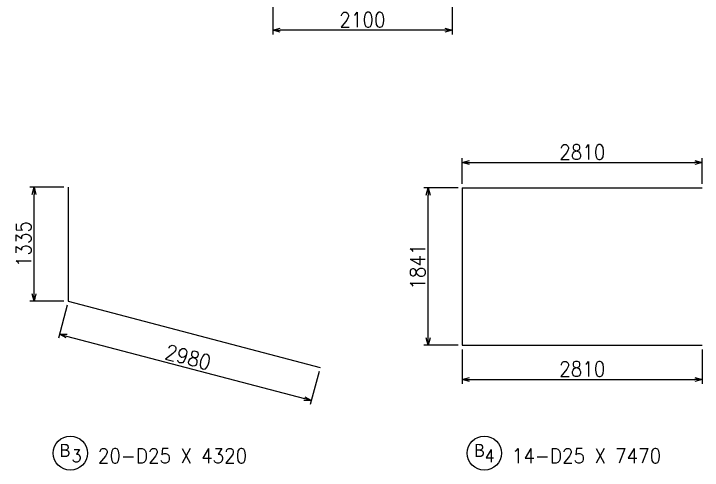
# Model space of a CAD drawing. Extents: x -24090 to 17960, y 77600 to 107300.
# Drawn here: x -3167 to 4894, y 91644 to 96987 of the extents above; entities that cross this region are included whole.
import ezdxf

# ---------------------------------------------------------------- set-up
doc = ezdxf.new("R2010")
doc.units = 0
doc.header["$LTSCALE"] = 300
doc.header["$MEASUREMENT"] = 0
doc.layers.get('0').update_dxf_attribs({"linetype": 'CONTINUOUS'})
doc.layers.get('DEFPOINTS').update_dxf_attribs({"linetype": 'CONTINUOUS'})
for name, color, linetype in [('-寸法', 1, 'CONTINUOUS'), ('鉄筋', 2, 'CONTINUOUS'), ('鉄筋材料', 3, 'CONTINUOUS')]:
    doc.layers.add(name, color=color, linetype=linetype)
doc.styles.add('romans', font='ROMANS.shx', dxfattribs={"width": 0.9, "bigfont": 'EXTFONT.shx'})
doc.styles.add('ｽﾀｲﾙ1', font='ROMANS.shx', dxfattribs={"bigfont": 'EXTFONT.shx'})
doc.dimstyles.new('ST-50', dxfattribs={"dimscale": 50, "dimtxt": 3.5, "dimasz": 1.7, "dimexe": 1, "dimexo": 1, "dimgap": 1, "dimtad": 0, "dimdec": 0, "dimzin": 0, "dimdsep": 46, "dimtxsty": 'romans', "dimblk": 'OPEN30', "dimcen": 1, "dimdle": 3, "dimclrd": 1, "dimclre": 1, "dimclrt": 3, "dimaunit": 1, "dimadec": 0, "dimazin": 0, "dimtfac": 1, "dimtdec": 0, "dimtix": 1, "dimtmove": 2, "dimatfit": 3, "dimldrblk": 'OPEN30', "dimfxl": 0, "dimtvp": 0.7, "dimtolj": 1, "dimtzin": 0, "dimarcsym": 0})

# ---------------------------------------------------------------- blocks, each defined once
blk = doc.blocks.new('_Open30')
at = {"color": 0, "lineweight": -2}
for p, q in [((-1, 0.268), (0, 0)), ((0, 0), (-1, -0.268)), ((0, 0), (-1, 0))]:
    blk.add_line(p, q, dxfattribs=at)
blk = doc.blocks.new('*D34')
at = {"layer": '-寸法', "color": 1, "linetype": 'Continuous', "lineweight": -2}
for p, q in [((-2580.1, 94958), (-2980.1, 94958)), ((-2930.1, 93708.2), (-2930.1, 94873)), ((-2580.1, 93623.2), (-2980.1, 93623.2))]:
    blk.add_line(p, q, dxfattribs=at)
at = {"layer": 'DEFPOINTS', "color": 0, "linetype": 'Continuous'}
for p in [(-2930.1, 94958), (-2530.1, 94958), (-2530.1, 93623.2)]:
    blk.add_point(p, dxfattribs=at)
at = {"layer": '-寸法', "color": 1, "linetype": 'Continuous', "lineweight": -2, "xscale": 85, "yscale": 85, "zscale": 85}
for p, rotation in [((-2930.1, 94958), 90), ((-2930.1, 93623.2), 270)]:
    blk.add_blockref('_Open30', p, dxfattribs=dict(at, rotation=rotation))
at = {"layer": '-寸法', "color": 3, "linetype": 'Continuous', "insert": (-3052.6, 94290.6), "char_height": 175, "attachment_point": 5, "rotation": 90, "style": 'romans'}
blk.add_mtext('\\A1;1335', dxfattribs=at)
blk = doc.blocks.new('*D31')
at = {"layer": '-寸法', "color": 1, "linetype": 'Continuous', "lineweight": -2}
for p, q in [((-2542.9, 93574.8), (-2644.7, 93188)), ((-2549.7, 93214.7), (235.4, 92481.8)), ((406.7, 92798.6), (304.9, 92411.8))]:
    blk.add_line(p, q, dxfattribs=at)
at = {"layer": 'DEFPOINTS', "color": 0, "linetype": 'Continuous'}
for p in [(-2530.1, 93623.2), (419.4, 92847), (317.6, 92460.1)]:
    blk.add_point(p, dxfattribs=at)
at = {"layer": '-寸法', "color": 1, "linetype": 'Continuous', "lineweight": -2, "xscale": 85, "yscale": 85, "zscale": 85}
for p, rotation in [((-2631.9, 93236.3), 165.2564371635296), ((317.6, 92460.1), 345.2564371635297)]:
    blk.add_blockref('_Open30', p, dxfattribs=dict(at, rotation=rotation))
at = {"layer": '-寸法', "color": 3, "linetype": 'Continuous', "insert": (-1126, 92966.7), "char_height": 175, "attachment_point": 5, "rotation": 345.25644, "style": 'romans'}
blk.add_mtext('\\A1;2980', dxfattribs=at)
blk = doc.blocks.new('*D38')
at = {"layer": '-寸法', "color": 1, "linetype": 'Continuous', "lineweight": -2}
for p, q in [((2084.7, 93057.1), (2084.7, 92657.1)), ((4894.2, 93057.1), (4894.2, 92657.1)), ((2169.7, 92707.1), (4809.2, 92707.1))]:
    blk.add_line(p, q, dxfattribs=at)
at = {"layer": 'DEFPOINTS', "color": 0, "linetype": 'Continuous'}
for p in [(2084.7, 93107.1), (4894.2, 93107.1), (4894.2, 92707.1)]:
    blk.add_point(p, dxfattribs=at)
at = {"layer": '-寸法', "color": 1, "linetype": 'Continuous', "lineweight": -2, "xscale": 85, "yscale": 85, "zscale": 85, "rotation": 180}
blk.add_blockref('_Open30', (2084.7, 92707.1), dxfattribs=at)
at = {"layer": '-寸法', "color": 1, "linetype": 'Continuous', "lineweight": -2, "xscale": 85, "yscale": 85, "zscale": 85}
blk.add_blockref('_Open30', (4894.2, 92707.1), dxfattribs=at)
at = {"layer": '-寸法', "color": 3, "linetype": 'Continuous', "insert": (3489.4, 92829.6), "char_height": 175, "attachment_point": 5, "style": 'romans'}
blk.add_mtext('\\A1;2810', dxfattribs=at)
blk = doc.blocks.new('*D36')
at = {"layer": '-寸法', "color": 1, "linetype": 'Continuous', "lineweight": -2}
for p, q in [((2084.7, 94998.1), (2084.7, 95295.1)), ((4894.2, 94998.1), (4894.2, 95295.1)), ((2169.7, 95245.1), (4809.2, 95245.1))]:
    blk.add_line(p, q, dxfattribs=at)
at = {"layer": 'DEFPOINTS', "color": 0, "linetype": 'Continuous'}
for p in [(4894.2, 95245.1), (2084.7, 94948.1), (4894.2, 94948.1)]:
    blk.add_point(p, dxfattribs=at)
at = {"layer": '-寸法', "color": 1, "linetype": 'Continuous', "lineweight": -2, "xscale": 85, "yscale": 85, "zscale": 85, "rotation": 180}
blk.add_blockref('_Open30', (2084.7, 95245.1), dxfattribs=at)
at = {"layer": '-寸法', "color": 1, "linetype": 'Continuous', "lineweight": -2, "xscale": 85, "yscale": 85, "zscale": 85}
blk.add_blockref('_Open30', (4894.2, 95245.1), dxfattribs=at)
at = {"layer": '-寸法', "color": 3, "linetype": 'Continuous', "insert": (3489.4, 95367.6), "char_height": 175, "attachment_point": 5, "style": 'romans'}
blk.add_mtext('\\A1;2810', dxfattribs=at)
blk = doc.blocks.new('*D40')
at = {"layer": '-寸法', "color": 1, "linetype": 'Continuous', "lineweight": -2}
for p, q in [((2034.7, 94948.1), (1634.7, 94948.1)), ((1684.7, 93192.1), (1684.7, 94863.1)), ((2034.7, 93107.1), (1634.7, 93107.1))]:
    blk.add_line(p, q, dxfattribs=at)
at = {"layer": 'DEFPOINTS', "color": 0, "linetype": 'Continuous'}
for p in [(1684.7, 94948.1), (2084.7, 94948.1), (2084.7, 93107.1)]:
    blk.add_point(p, dxfattribs=at)
at = {"layer": '-寸法', "color": 1, "linetype": 'Continuous', "lineweight": -2, "xscale": 85, "yscale": 85, "zscale": 85}
for p, rotation in [((1684.7, 94948.1), 90), ((1684.7, 93107.1), 270)]:
    blk.add_blockref('_Open30', p, dxfattribs=dict(at, rotation=rotation))
at = {"layer": '-寸法', "color": 3, "linetype": 'Continuous', "insert": (1562.2, 94027.6), "char_height": 175, "attachment_point": 5, "rotation": 90, "style": 'romans'}
blk.add_mtext('\\A1;1841', dxfattribs=at)
blk = doc.blocks.new('*D91')
at = {"layer": '-寸法', "color": 1, "linetype": 'Continuous', "lineweight": -2}
for p, q in [((-135, 98643.9), (-135, 96744)), ((1965, 98643.9), (1965, 96744)), ((1880, 96794), (-50, 96794))]:
    blk.add_line(p, q, dxfattribs=at)
at = {"layer": 'DEFPOINTS', "color": 0, "linetype": 'Continuous'}
for p in [(-135, 98693.9), (1965, 98693.9), (-135, 96794)]:
    blk.add_point(p, dxfattribs=at)
at = {"layer": '-寸法', "color": 1, "linetype": 'Continuous', "lineweight": -2, "xscale": 85, "yscale": 85, "zscale": 85, "rotation": 180}
blk.add_blockref('_Open30', (-135, 96794), dxfattribs=at)
at = {"layer": '-寸法', "color": 1, "linetype": 'Continuous', "lineweight": -2, "xscale": 85, "yscale": 85, "zscale": 85}
blk.add_blockref('_Open30', (1965, 96794), dxfattribs=at)
at = {"layer": '-寸法', "color": 3, "linetype": 'Continuous', "insert": (915, 96916.5), "char_height": 175, "attachment_point": 5, "style": 'romans'}
blk.add_mtext('\\A1;2100', dxfattribs=at)

msp = doc.modelspace()

# ---------------------------------------------------------------- linework, layer by layer
at = {"layer": '鉄筋', "linetype": 'Continuous'}
for p, q in [((-2530.1, 94958), (-2530.1, 93623.2)), ((2084.7, 94948.1), (4894.2, 94948.1)), ((2084.7, 94948.1), (2084.7, 93107.1)), ((-2530.1, 93623.2), (419.4, 92847)), ((2084.7, 93107.1), (4894.2, 93107.1))]:
    msp.add_line(p, q, dxfattribs=at)
at = {"layer": '鉄筋材料', "color": 1, "linetype": 'Continuous'}
for centre in [(-2505.1, 91844.2), (2342.7, 91844.2)]:
    msp.add_circle(centre, 200, dxfattribs=at)

# ---------------------------------------------------------------- texts
at = {"layer": '鉄筋材料', "color": 3, "style": 'ｽﾀｲﾙ1', "width": 0.9}
for s, height, p in [('Ｂ', 175, (-2654.8, 91781.7)), ('Ｂ', 175, (2197.8, 91781.7)), ('3', 150, (-2490.1, 91738)), ('4', 150, (2346.5, 91738))]:
    msp.add_text(s, height=height, dxfattribs=at).set_placement(p)
at = {"layer": '鉄筋材料', "style": 'romans', "width": 0.9}
for s, p in [('20-D25 X 4320', (-2183, 91725.1)), ('14-D25 X 7470', (2664.8, 91725.1))]:
    msp.add_text(s, height=175, dxfattribs=at).set_placement(p)

# ---------------------------------------------------------------- dimensions: what is measured, and where the dimension line sits
at = {"layer": '-寸法', "linetype": 'Continuous'}
for base, p1, p2, angle, picture, middle in [((-135, 96794), (1965, 98693.9), (-135, 98693.9), 180, '*D91', (915, 96916.5)), ((-2930.1, 94958), (-2530.1, 93623.2), (-2530.1, 94958), 90, '*D34', (-3052.6, 94290.6)), ((1684.7, 94948.1), (2084.7, 93107.1), (2084.7, 94948.1), 90, '*D40', (1562.2, 94027.6))]:
    dim = msp.add_linear_dim(base=base, p1=p1, p2=p2, angle=angle, dimstyle='ST-50', dxfattribs=at)
    dim.commit()
    dim.dimension.update_dxf_attribs({"geometry": picture, "text_midpoint": middle})
for base, p1, p2, picture, middle in [((4894.1833225, 95245.1099621), (2084.6833225, 94948.1099621), (4894.1833225, 94948.1099621), '*D36', (3489.4333225, 95367.6099621)), ((4894.1833225, 92707.1099621), (2084.6833225, 93107.1099621), (4894.1833225, 93107.1099621), '*D38', (3489.4333225, 92829.6099621))]:
    dim = msp.add_linear_dim(base=base, p1=p1, p2=p2, dimstyle='ST-50', dxfattribs=at)
    dim.commit()
    dim.dimension.update_dxf_attribs({"geometry": picture, "text_midpoint": middle})
dim = msp.add_aligned_dim(p1=(-2530.1, 93623.2), p2=(419.4, 92847), distance=-400, text='2980', dimstyle='ST-50', dxfattribs=at)
dim.commit()
dim.dimension.update_dxf_attribs({"geometry": '*D31', "text_midpoint": (-1126, 92966.7)})

doc.saveas('drawing.dxf')
